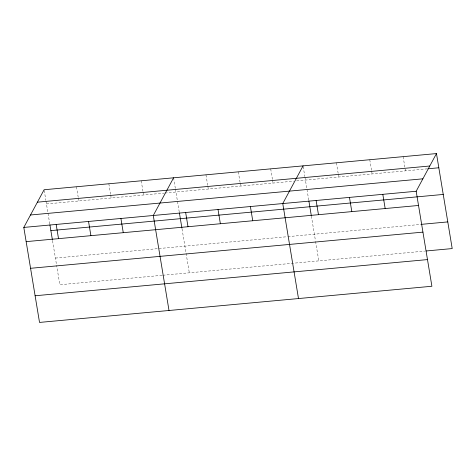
<?xml version="1.0" encoding="UTF-8"?>
<svg xmlns="http://www.w3.org/2000/svg" width="476" height="476" viewBox="0 0 476 476"><rect width="100%" height="100%" fill="white"/><g stroke="black" fill="none" stroke-linecap="round" stroke-linejoin="round"><path stroke-width="0.36" stroke-dasharray="2.38 1.78" d="M46.458 203.948L164.166 193.101M164.904 193.03L293.65 181.166M296.59 180.892L427.222 168.849M55.418 258.081L287.159 236.721M287.897 236.649L420.962 224.386M162.09 275.312L59.827 284.743L56.608 265.287M162.828 275.247L424.651 251.114M403.124 156.646L405.475 170.854M369.769 159.722L371.536 170.378M371.649 171.086L372.125 173.93M336.419 162.798L338.18 173.454M338.299 174.162L338.769 177.001M303.182 166.582L304.83 176.525M304.949 177.239L308.757 200.253M311.387 216.134L315.451 240.695M315.576 241.415L318.795 260.872M270.695 168.855L272.462 179.511M272.575 180.22L273.051 183.064M238.327 171.842L240.088 182.492M240.207 183.206L240.677 186.045M205.953 174.823L207.72 185.479M207.839 186.187L208.31 189.031M173.585 177.81L175.346 188.46M175.465 189.174L179.279 212.189M182.028 228.795L185.973 252.631M186.092 253.351L189.311 272.808M141.217 180.791L142.978 191.447M143.097 192.155L143.568 194.999M108.843 183.778L110.611 194.428M110.724 195.142L111.194 197.98M76.475 186.759L78.237 197.415M78.356 198.123L78.826 200.967M44.22 190.454L45.869 200.396M45.988 201.11L49.796 224.125M52.544 240.731L56.489 264.567"/><path stroke-width="0.71" d="M436.474 153.575L416.173 191.257L431.899 286.255L39.526 322.425L23.8 227.427L44.101 189.745L436.474 153.575L452.2 248.573L426.097 250.977M173.585 177.81L153.284 215.491L169.01 310.489M303.069 165.868L282.762 203.555L298.494 298.553M37.402 202.181L429.774 166.011M427.948 168.784L438.824 167.778M30.5 214.991L422.872 178.821M23.8 227.427L416.173 191.257M50.867 230.61L443.239 194.44M26.15 241.635L418.523 205.465M421.682 224.315L447.785 221.911M30.565 268.297L422.938 232.127M35.111 295.763L427.484 259.593M382.817 194.333L385.173 208.542M349.467 197.409L351.818 211.612M316.118 200.479L318.468 214.688M308.876 200.973L311.268 215.414M250.394 206.542L252.744 220.745M218.026 209.523L220.376 223.732M185.652 212.51L188.002 226.713M179.398 212.909L181.909 228.075M120.91 218.478L123.266 232.681M88.542 221.459L90.892 235.668M56.168 224.446L58.524 238.649M49.915 224.845L52.425 240.011"/></g></svg>
